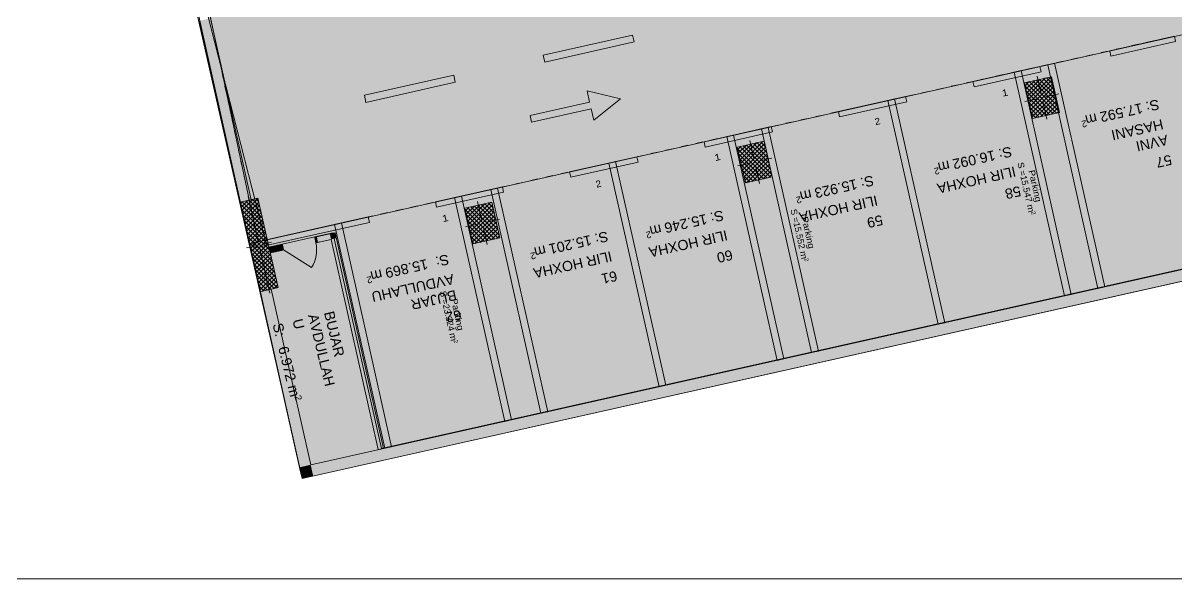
# Model space of a CAD drawing. Header units: centimetres. Extents: x -6805 to 4309, y -7338 to 617.
# Drawn here: x -2378 to 135, y -7296 to -6083 of the extents above; entities that cross this region are included whole.
import ezdxf

# ---------------------------------------------------------------- set-up
doc = ezdxf.new("R2010")
doc.units = ezdxf.units.CM
for name, color, linetype, true_color in [('PDF_ - MESI I RRUGES', 7, 'Continuous', 0x7f7f7f), ('PDF_ - rruga_ndarjet anesore', 7, 'Continuous', 0x7f7f7f), ('PDF_ - SHENJAT_RRUGA', 7, 'Continuous', 0x7f7f7f), ('PDF_065 Möbel Einrichtung', 7, 'Continuous', 0x7f7f7f), ('PDF_A - Akset', 7, 'Continuous', 0xfd4435), ('PDF_A - Pllaka Themel', 7, 'Continuous', 0x7f7f7f), ('PDF_A1 - Bodrumi -1', 7, 'Continuous', 0x7f7f7f)]:
    doc.layers.add(name, color=color, linetype=linetype, true_color=true_color)
for name, color, linetype in [('PDF_ - Muret e reja', 7, 'Continuous'), ('PDF_- DEPO', 7, 'Continuous'), ('PDF_- GARAZHE', 7, 'Continuous'), ('PDF_A - Fill Zone', 7, 'Continuous'), ('PDF_A - Muret', 7, 'Continuous'), ('PDF_A - Shtyllat', 7, 'Continuous'), ('PDF_Geometry', 7, 'Continuous')]:
    doc.layers.add(name, color=color, linetype=linetype)
doc.styles.add('PDF Arial', font='')
doc.styles.get('PDF Arial').set_extended_font_data('Arial')

msp = doc.modelspace()

# ---------------------------------------------------------------- hatches: boundary and pattern name
at = {"layer": 'PDF_ - SHENJAT_RRUGA', "true_color": 0xffffff, "transparency": 33554559}
msp.add_hatch(color=7, dxfattribs=at).paths.add_polyline_path([(-1134.2, -6294.4), (-1139.7, -6270), (-1269.6, -6299.1), (-1272.9, -6284.5), (-1143, -6255.3), (-1148.5, -6230.9), (-1075.9, -6248)])
at = {"layer": 'PDF_- DEPO', "true_color": 0xccccff, "transparency": 33554559}
msp.add_hatch(color=254, dxfattribs=at).paths.add_polyline_path([(-1751.2, -7046.7), (-1837.2, -6663.4), (-1822.3, -6660.1), (-1838.7, -6584.2), (-1706.8, -6554.7), (-1603.8, -7013.6)])
at = {"layer": 'PDF_A - Pllaka Themel', "true_color": 0xd5d5d5, "transparency": 33554559}
h = msp.add_hatch(color=254, dxfattribs=at)
h.paths.add_polyline_path([(-5581.9, -878.8), (-5581.9, -838.7), (-5657, -838.7), (-5657, -378.3), (-5642, -378.3), (-5642, 287.3), (-2884.7, 287.3), (-432.6, 287.3), (-419.8, 287.3), (978.3, 287.3), (978.3, -308.2), (1644.1, -308.2), (1644.1, -1142.4), (931, -1302.4), (1552.2, -1164.4), (1863.2, -2555.1), (1863.3, -2555.1), (2158.7, -3867.3), (2155.2, -3868), (2646.9, -6059.2), (2017.8, -6200.4), (2017.7, -6199.9), (-1597, -7011), (-1702.7, -6540.3), (-1846.3, -6572.5), (-1977, -6060.1), (-1982.5, -5964.4), (-1839, -5932.3), (-2055.7, -4966.3), (-2419.3, -4966.3), (-2929.7, -4966.3), (-2929.7, -2144.8), (-2909.7, -2144.8), (-2904.7, -1595.7), (-4731.2, -1619.4), (-4671.2, -1619.4), (-4671.2, -2159.8), (-5099, -2159.8), (-5102.5, -2159.8), (-5106, -2159.6), (-5109.5, -2159.4), (-5113, -2159), (-5116.5, -2158.6), (-5120, -2158), (-5123.4, -2157.4), (-5126.9, -2156.7), (-5130.3, -2155.8), (-5133.7, -2154.9), (-5137, -2153.9), (-5140.4, -2152.8), (-5143.6, -2151.6), (-5146.9, -2150.3), (-5150.1, -2148.9), (-5153.3, -2147.4), (-5156.4, -2145.9), (-5159.5, -2144.2), (-5162.6, -2142.5), (-5165.6, -2140.6), (-5168.5, -2138.7), (-5171.4, -2136.7), (-5174.3, -2134.7), (-5177, -2132.5), (-5179.7, -2130.3), (-5182.4, -2128), (-5185, -2125.6), (-5187.5, -2123.2), (-5189.9, -2120.6), (-5192.3, -2118.1), (-5194.6, -2115.4), (-5196.8, -2112.7), (-5199, -2109.9), (-5201.1, -2107.1), (-5203, -2104.2), (-5205, -2101.3), (-5206.8, -2098.3), (-5208.5, -2095.2), (-5210.2, -2092.1), (-5211.7, -2089), (-5213.2, -2085.8), (-5214.6, -2082.6), (-5215.9, -2079.3), (-5217.1, -2076), (-5218.2, -2072.7), (-5219.2, -2069.3), (-5220.2, -2065.9), (-5221, -2062.5), (-5221.7, -2059.1), (-5222.4, -2055.7), (-5222.9, -2052.2), (-5223.3, -2048.7), (-5223.7, -2045.2), (-5223.9, -2041.7), (-5224.1, -2038.2), (-5224.1, -2034.7), (-5224.1, -1589.4), (-5276.7, -1564.4), (-5842.1, -1564.4), (-5842.1, -878.8)])
h.paths.add_polyline_path([(-1884.8, -2746.4), (-1725.8, -2754.1), (-263.3, -2617.9), (-272, -2578.8), (-296.8, -2580.2), (-343.5, -2075.8), (-1348.1, -2129.8), (-1534.8, -2147.2), (-1533.4, -2162), (-1836.8, -2167.5), (-1836.8, -2147.5), (-1876.8, -2147.5), (-1876.8, -2187.5), (-1531.1, -2187), (-1493.3, -2681.2), (-1884.8, -2706.4)])
h.paths.add_polyline_path([(-452.6, -1589.4), (-91.9, -1583.4), (-92.3, -1174), (283, -1174), (283, -828.7), (-419.8, -828.7), (-427.6, -828.7), (-452.6, -828.7)])
h.paths.add_polyline_path([(413.2, -3713.8), (401.1, -3715.6), (389, -3717.6), (376.9, -3719.5), (364.9, -3721.6), (352.8, -3723.8), (340.8, -3726), (328.8, -3728.3), (316.8, -3730.7), (304.8, -3733.2)])
at = {"layer": 'PDF_A - Pllaka Themel', "true_color": 0xbfbfbf, "transparency": 33554559}
h = msp.add_hatch(color=9, dxfattribs=at)
h.paths.add_polyline_path([(-5637, -378.3), (-5637, -315.2), (-447.7, -308.2), (-447.7, -308.2), (963.5, -308.2), (963.5, -763.7), (936, -763.7), (936, -863.8), (963.5, -863.8), (964.8, -1337.1), (925.7, -1345.9), (892.3, -1353.4), (988.5, -1782.6), (1104.4, -2300.9), (1195, -2706.1), (1170.6, -2711.6), (1193.4, -2813), (1455.7, -3983.1), (1827.5, -5638), (1828.4, -5640.7), (1829.1, -5643.5), (1829.9, -5646.3), (1830.5, -5649.1), (1831, -5651.9), (1831.4, -5654.7), (1831.7, -5657.6), (1831.9, -5660.4), (1832, -5663.3), (1832, -5666.1), (1831.9, -5669), (1831.7, -5671.9), (1831.4, -5674.7), (1831, -5677.5), (1830.5, -5680.4), (1829.9, -5683.2), (1829.2, -5685.9), (1828.5, -5688.7), (1827.6, -5691.4), (1826.6, -5694.1), (1825.5, -5696.8), (1824.4, -5699.4), (1823.1, -5701.9), (1821.8, -5704.5), (1820.4, -5707), (1818.8, -5709.4), (1817.3, -5711.8), (1815.6, -5714.1), (1813.8, -5716.3), (1812, -5718.5), (1810.1, -5720.7), (1808.1, -5722.7), (1806, -5724.7), (1803.9, -5726.6), (1801.7, -5728.5), (1799.5, -5730.2), (1797.2, -5731.9), (1794.8, -5733.5), (1792.4, -5735.1), (1789.9, -5736.5), (1787.4, -5737.8), (1784.8, -5739.1), (1782.2, -5740.3), (1779.5, -5741.3), (1776.8, -5742.3), (-1865.8, -6559.8), (-1972, -6060.1), (1187.4, -5351.2), (1189.5, -5350.7), (1191.6, -5350.1), (1193.7, -5349.4), (1195.7, -5348.6), (1197.7, -5347.8), (1199.7, -5346.8), (1201.6, -5345.8), (1203.5, -5344.6), (1205.3, -5343.4), (1207.1, -5342.2), (1208.8, -5340.8), (1210.4, -5339.3), (1212, -5337.8), (1213.5, -5336.3), (1214.9, -5334.6), (1216.3, -5332.9), (1217.6, -5331.2), (1218.8, -5329.3), (1219.9, -5327.5), (1221, -5325.5), (1221.9, -5323.6), (1222.8, -5321.6), (1223.5, -5319.5), (1224.2, -5317.5), (1224.8, -5315.4), (1225.3, -5313.2), (1225.7, -5311.1), (1226, -5308.9), (1226.2, -5306.8), (1226.3, -5304.6), (1226.4, -5302.4), (1226.3, -5300.2), (1226.1, -5298), (1225.8, -5295.9), (1225.5, -5293.7), (1225, -5291.6), (967.7, -4148), (967.2, -4145.8), (966.5, -4143.7), (965.8, -4141.6), (964.9, -4139.5), (964, -4137.5), (963, -4135.5), (961.9, -4133.5), (960.7, -4131.7), (959.4, -4129.8), (958, -4128), (956.6, -4126.3), (955.1, -4124.7), (953.5, -4123.1), (951.9, -4121.6), (950.1, -4120.2), (948.4, -4118.8), (946.5, -4117.6), (944.6, -4116.4), (942.7, -4115.3), (940.7, -4114.2), (938.7, -4113.3), (936.6, -4112.5), (934.5, -4111.7), (932.3, -4111.1), (930.2, -4110.5), (928, -4110.1), (925.8, -4109.7), (923.6, -4109.5), (921.3, -4109.3), (919.1, -4109.3), (916.9, -4109.3), (914.6, -4109.5), (912.4, -4109.7), (910.2, -4110.1), (908, -4110.5), (526.4, -4196.1), (467.8, -4209.3), (455.6, -4213.1), (443.4, -4217), (431.2, -4221), (419.1, -4225.1), (406.9, -4229.3), (394.9, -4233.6), (382.8, -4238), (370.8, -4242.5), (358.8, -4247.1), (346.9, -4251.7), (335, -4256.5), (323.1, -4261.4), (311.3, -4266.3), (299.5, -4271.3), (287.8, -4276.4), (276.1, -4281.7), (264.4, -4287), (252.8, -4292.3), (241.2, -4297.8), (229.6, -4303.4), (218.1, -4309.1), (206.7, -4314.8), (195.3, -4320.7), (183.9, -4326.6), (172.6, -4332.6), (161.3, -4338.7), (150.1, -4344.9), (138.9, -4351.2), (127.8, -4357.5), (116.7, -4364), (105.7, -4370.5), (94.7, -4377.1), (83.8, -4383.8), (72.9, -4390.6), (62.1, -4397.5), (51.3, -4404.4), (40.6, -4411.4), (29.9, -4418.6), (19.3, -4425.8), (8.8, -4433), (-1.7, -4440.4), (-13.4, -4447.8), (-25.2, -4455.1), (-37, -4462.3), (-48.8, -4469.4), (-60.7, -4476.4), (-72.7, -4483.4), (-84.7, -4490.2), (-96.7, -4497), (-108.8, -4503.7), (-121, -4510.3), (-133.1, -4516.8), (-145.4, -4523.3), (-157.7, -4529.6), (-170, -4535.9), (-182.3, -4542.1), (-194.8, -4548.2), (-207.2, -4554.2), (-219.7, -4560.1), (-232.3, -4565.9), (-244.8, -4571.6), (-257.5, -4577.3), (-270.1, -4582.8), (-282.8, -4588.3), (-295.6, -4593.6), (-308.3, -4598.9), (-321.1, -4604.1), (-334, -4609.2), (-346.9, -4614.2), (-359.8, -4619.1), (-372.8, -4623.9), (-385.7, -4628.7), (-398.8, -4633.3), (-411.8, -4637.9), (-424.9, -4642.3), (-438, -4646.7), (-451.2, -4650.9), (-464.4, -4655.1), (-477.6, -4659.2), (-490.8, -4663.2), (-2040.8, -5011), (-2050.8, -4966.3), (-2414.3, -4966.3), (-2414.3, -4749.4), (-2414.6, -2387.8), (-2414.6, -2276.5), (-2415.1, -2272.8), (-2415.6, -2269.1), (-2416.3, -2265.4), (-2417.1, -2261.8), (-2417.9, -2258.1), (-2418.9, -2254.5), (-2419.9, -2251), (-2421.1, -2247.4), (-2422.3, -2243.9), (-2423.6, -2240.4), (-2425.1, -2236.9), (-2426.6, -2233.5), (-2428.2, -2230.2), (-2429.8, -2226.8), (-2431.6, -2223.5), (-2433.4, -2220.3), (-2435.4, -2217.1), (-2437.4, -2214), (-2439.5, -2210.9), (-2441.7, -2207.8), (-2443.9, -2204.9), (-2446.3, -2202), (-2448.7, -2199.1), (-2451.1, -2196.3), (-2453.7, -2193.6), (-2456.3, -2190.9), (-2459, -2188.3), (-2461.7, -2185.8), (-2464.6, -2183.4), (-2467.4, -2181), (-2470.4, -2178.7), (-2473.4, -2176.5), (-2476.4, -2174.4), (-2479.6, -2172.3), (-2482.7, -2170.3), (-2485.9, -2168.4), (-2489.2, -2166.6), (-2492.5, -2164.9), (-2495.8, -2163.2), (-2499.2, -2161.7), (-2502.7, -2160.2), (-2506.1, -2158.9), (-2509.6, -2157.6), (-2513.2, -2156.4), (-2904.7, -2164.8), (-2899.7, -1589.4), (-2414.3, -1589.4), (-2414.3, -828.7), (-4726.3, -828.7), (-4726.3, -1619.4), (-5219.2, -1619.3), (-5219.2, -2036.1), (-5219.2, -2034.7), (-5219.2, -1589.4), (-5271.7, -1564.4), (-5253.4, -1564.4), (-5253.4, -878.8), (-5577, -878.8), (-5577, -838.7), (-5652, -838.7), (-5652, -378.3)])
h.paths.add_polyline_path([(-1883.9, -1589.4), (-1863.8, -1589.4), (-1863.8, -1634.4), (-1863.9, -1634.4), (-1863.9, -2147.2), (-1836.5, -2147.5), (-1871.9, -2147.5), (-1871.9, -2187.5), (-1831.8, -2187.4), (-1831.8, -2147.5), (-1529.5, -2150.6), (-1526.5, -2182.5), (-1488.4, -2681.2), (-1718.5, -2706.4), (-1879.8, -2706.4), (-1879.8, -2746.4), (-1720.8, -2754.1), (-221.3, -2598.2), (-135.8, -2979.1), (-1425.4, -3268.5), (-1880.4, -3268.5), (-1873.5, -4356.8), (-1873.8, -4358.9), (-1873.9, -4361.1), (-1873.9, -4363.2), (-1873.9, -4365.3), (-1873.7, -4367.5), (-1873.5, -4369.6), (-1873.1, -4371.7), (-1872.7, -4373.8), (-1872.1, -4375.8), (-1871.5, -4377.9), (-1870.8, -4379.9), (-1869.9, -4381.8), (-1869, -4383.8), (-1868.1, -4385.7), (-1867, -4387.5), (-1865.8, -4389.3), (-1864.6, -4391), (-1863.3, -4392.7), (-1861.9, -4394.3), (-1860.4, -4395.9), (-1858.9, -4397.4), (-1857.3, -4398.8), (-1855.6, -4400.1), (-1853.9, -4401.4), (-1852.1, -4402.5), (-1850.3, -4403.6), (-1848.4, -4404.6), (-1846.5, -4405.6), (-1844.5, -4406.4), (-1842.5, -4407.1), (-1840.5, -4407.8), (-1838.4, -4408.4), (-1836.3, -4408.8), (-1834.2, -4409.2), (-1832.1, -4409.5), (-1830, -4409.6), (-1827.9, -4409.7), (-1825.7, -4409.7), (-1823.6, -4409.6), (-1821.5, -4409.4), (-1819.4, -4409.1), (-657.9, -4148.4), (-657.8, -4149), (-640.9, -4142.1), (-624, -4135.1), (-607.1, -4128.1), (-590.3, -4120.9), (-573.5, -4113.7), (-556.8, -4106.4), (-540.1, -4099), (-523.4, -4091.5), (-506.8, -4083.9), (-490.2, -4076.2), (-473.7, -4068.5), (-457.2, -4060.6), (-440.7, -4052.7), (-424.3, -4044.6), (-407.9, -4036.5), (-391.6, -4028.3), (-375.3, -4020), (-359.1, -4011.7), (-342.9, -4003.2), (-326.7, -3994.7), (-310.6, -3986), (-294.5, -3977.3), (-278.5, -3968.5), (-262.6, -3959.6), (-246.7, -3950.7), (-230.8, -3941.6), (-215, -3932.5), (-199.2, -3923.3), (-183.5, -3913.9), (-171.8, -3907.7), (-160, -3901.5), (-148.2, -3895.4), (-136.4, -3889.4), (-124.5, -3883.4), (-112.6, -3877.6), (-100.6, -3871.8), (-88.6, -3866.2), (-76.6, -3860.6), (-64.5, -3855.1), (-52.3, -3849.7), (-40.2, -3844.4), (-28, -3839.2), (-15.7, -3834), (-3.5, -3829), (8.9, -3824), (21.2, -3819.1), (33.6, -3814.4), (46, -3809.7), (58.5, -3805.1), (71, -3800.6), (83.5, -3796.1), (96, -3791.8), (108.6, -3787.6), (121.2, -3783.4), (133.9, -3779.4), (146.5, -3775.4), (159.2, -3771.5), (172, -3767.8), (184.7, -3764.1), (197.5, -3760.5), (210.3, -3757), (223.1, -3753.6), (236, -3750.3), (248.9, -3747.1), (261.8, -3743.9), (274.7, -3740.9), (287.6, -3738), (300.6, -3735.1), (313.6, -3732.4), (326.6, -3729.7), (339.6, -3727.2), (352.7, -3724.7), (365.8, -3722.3), (378.8, -3720.1), (391.9, -3717.9), (405, -3715.8), (418.2, -3713.8), (787.3, -3631), (789.4, -3630.5), (791.5, -3629.8), (793.5, -3629.1), (795.6, -3628.3), (797.6, -3627.5), (799.5, -3626.5), (801.4, -3625.4), (803.3, -3624.3), (805.1, -3623.1), (806.9, -3621.8), (808.6, -3620.4), (810.2, -3619), (811.8, -3617.5), (813.3, -3615.9), (814.7, -3614.2), (816.1, -3612.5), (817.4, -3610.8), (818.6, -3609), (819.7, -3607.1), (820.7, -3605.2), (821.7, -3603.2), (822.6, -3601.2), (823.4, -3599.2), (824.1, -3597.1), (824.7, -3595), (825.2, -3592.9), (825.6, -3590.8), (825.9, -3588.6), (826.2, -3586.4), (826.3, -3584.3), (826.3, -3582.1), (826.3, -3579.9), (826.1, -3577.7), (825.9, -3575.5), (825.6, -3573.4), (825.1, -3571.2), (681.4, -2927.9), (734.4, -2916), (711.6, -2814.6), (658.7, -2826.4), (288, -1174), (288, -828.7), (-447.7, -828.7), (-1883.9, -828.7)])

# ---------------------------------------------------------------- linework, layer by layer
at = {"layer": 'PDF_ - MESI I RRUGES', "lineweight": 0}
for points in [[(-1244.1, -6152.6), (-1049.4, -6108.9)], [(-1046.1, -6123.9), (-1240.7, -6167.8)], [(-1049.4, -6108.9), (-1046.1, -6123.9)], [(-1240.7, -6167.8), (-1244.1, -6152.6)], [(-1634.1, -6240.1), (-1439.4, -6196.4)], [(-1439.4, -6196.4), (-1435.9, -6211.8)], [(-1435.9, -6211.8), (-1630.6, -6255.7)], [(-1630.6, -6255.7), (-1634.1, -6240.1)]]:
    msp.add_lwpolyline(points, dxfattribs=at)
at = {"layer": 'PDF_ - MESI I RRUGES', "color": 7, "true_color": 0xffffff, "transparency": 33554559}
for points in [[(-1049.4, -6108.9), (-1046.1, -6123.9), (-1244.1, -6152.6), (-1240.7, -6167.8)], [(-1439.4, -6196.4), (-1435.9, -6211.8), (-1634.1, -6240.1), (-1630.6, -6255.7)]]:
    msp.add_solid(points, dxfattribs=at)
at = {"layer": 'PDF_ - Muret e reja', "lineweight": 0}
for points in [[(-1738.5, -6550), (-1742.4, -6550.9)], [(-1742.4, -6550.9), (-1739.9, -6562.1)], [(-1709.4, -6542.9), (-1738.7, -6549.5)], [(-1738.7, -6549.5), (-1735, -6548.7)], [(-1738.7, -6549.5), (-1735, -6548.7)], [(-1738.7, -6549.5), (-1735, -6548.7)], [(-1738.5, -6550), (-1738.7, -6549.5)], [(-1738.5, -6550), (-1738.7, -6549.5)], [(-1738.5, -6550), (-1738.7, -6549.5)], [(-1736, -6561.2), (-1738.5, -6550)], [(-1736, -6561.2), (-1738.5, -6550)], [(-1736, -6561.2), (-1738.5, -6550)], [(-1736, -6561.2), (-1738.5, -6550)], [(-1736, -6561.2), (-1706.8, -6554.7)], [(-1697.7, -6540.3), (-1709.4, -6542.9)], [(-1706.8, -6554.7), (-1603.8, -7013.6)], [(-1592.1, -7011), (-1697.7, -6540.3)], [(-1816.8, -6567), (-1841.3, -6572.5)], [(-1838.7, -6584.2), (-1841.3, -6572.5)], [(-1838.7, -6584.2), (-1814.1, -6578.7)], [(-1816.8, -6567), (-1820.4, -6567.8)], [(-1816.8, -6567), (-1820.4, -6567.8)], [(-1816.8, -6567), (-1820.4, -6567.8)], [(-1814.1, -6578.7), (-1817.8, -6579.5)], [(-1814.1, -6578.7), (-1817.8, -6579.5)], [(-1814.1, -6578.7), (-1817.8, -6579.5)], [(-1816.7, -6567.5), (-1816.8, -6567)], [(-1816.7, -6567.5), (-1816.8, -6567)], [(-1816.7, -6567.5), (-1816.8, -6567)], [(-1812.8, -6566.6), (-1816.7, -6567.5)], [(-1814.1, -6578.7), (-1816.7, -6567.5)], [(-1816.7, -6567.5), (-1814.1, -6578.7)], [(-1814.1, -6578.7), (-1816.7, -6567.5)], [(-1814.1, -6578.7), (-1816.7, -6567.5)], [(-1814.1, -6578.7), (-1810.2, -6577.9)], [(-1810.2, -6577.9), (-1812.8, -6566.6)], [(-1810.2, -6577.9), (-1749.4, -6616.4)], [(-1739.9, -6562.1), (-1736, -6561.2)], [(-1736, -6561.2), (-1732.4, -6560.4)], [(-1736, -6561.2), (-1732.4, -6560.4)], [(-1736, -6561.2), (-1732.4, -6560.4)], [(-1592.1, -7011), (-1603.8, -7013.6)]]:
    msp.add_lwpolyline(points, dxfattribs=at)
msp.add_arc((-1810.4, -6577.8), 72.2, 327.6807, 12.6043, dxfattribs=at)
at = {"layer": 'PDF_ - Muret e reja', "color": 7, "true_color": 0xffffff, "transparency": 33554559}
for points in [[(-1814.1, -6578.7), (-1816.8, -6567), (-1736, -6561.2), (-1738.7, -6549.5)], [(-1738.5, -6550), (-1736, -6561.2), (-1742.4, -6550.9), (-1739.9, -6562.1)], [(-1814.1, -6578.7), (-1816.7, -6567.5), (-1810.2, -6577.9), (-1812.8, -6566.6)]]:
    msp.add_solid(points, dxfattribs=at)
at = {"layer": 'PDF_ - Muret e reja', "transparency": 33554559}
for points in [[(-1738.7, -6549.5), (-1709.4, -6542.9), (-1736, -6561.2), (-1706.8, -6554.7)], [(-1709.4, -6542.9), (-1697.7, -6540.3), (-1706.8, -6554.7)], [(-1706.8, -6554.7), (-1697.7, -6540.3), (-1695.1, -6552)], [(-1706.8, -6554.7), (-1695.1, -6552), (-1603.8, -7013.6), (-1592.1, -7011)], [(-1841.3, -6572.5), (-1816.8, -6567), (-1838.7, -6584.2), (-1814.1, -6578.7)]]:
    msp.add_solid(points, dxfattribs=at)
at = {"layer": 'PDF_ - rruga_ndarjet anesore', "lineweight": 0}
for points in [[(-9.3, -6143.1), (131.7, -6111.5)], [(134.3, -6123.2), (-6.6, -6154.9)], [(131.7, -6111.5), (134.3, -6123.2)], [(-6.6, -6154.9), (-9.3, -6143.1)], [(-307.8, -6210.1), (-161.3, -6177.2)], [(-161.3, -6177.2), (-158.6, -6189)], [(-158.6, -6189), (-305.1, -6221.8)], [(-305.1, -6221.8), (-307.8, -6210.1)], [(-600.7, -6275.9), (-454.2, -6243)], [(-451.6, -6254.7), (-598.1, -6287.6)], [(-454.2, -6243), (-451.6, -6254.7)], [(-598.1, -6287.6), (-600.7, -6275.9)], [(-893.7, -6341.6), (-747.2, -6308.7)], [(-744.6, -6320.4), (-891.1, -6353.3)], [(-747.2, -6308.7), (-744.6, -6320.4)], [(-891.1, -6353.3), (-893.7, -6341.6)], [(-1186.7, -6407.4), (-1040.2, -6374.5)], [(-1040.2, -6374.5), (-1037.5, -6386.2)], [(-1184, -6419.1), (-1186.7, -6407.4)], [(-1037.5, -6386.2), (-1184, -6419.1)], [(-1479, -6473), (-1333.1, -6440.2)], [(-1330.5, -6451.9), (-1476.6, -6484.7)], [(-1333.1, -6440.2), (-1330.5, -6451.9)], [(-1476.6, -6484.7), (-1479, -6473)], [(-1877.6, -6562.4), (-1625.6, -6505.8)], [(-1625.6, -6505.8), (-1623.1, -6517.6)], [(-1623.1, -6517.6), (-1875.1, -6574.1)], [(-1875.1, -6574.1), (-1877.6, -6562.4)]]:
    msp.add_lwpolyline(points, dxfattribs=at)
at = {"layer": 'PDF_ - rruga_ndarjet anesore', "color": 7, "true_color": 0xffffff, "transparency": 33554559}
for points in [[(-9.3, -6143.1), (131.7, -6111.5), (-6.6, -6154.9), (134.3, -6123.2)], [(-161.3, -6177.2), (-158.6, -6189), (-307.8, -6210.1), (-305.1, -6221.8)], [(-600.7, -6275.9), (-454.2, -6243), (-598.1, -6287.6), (-451.6, -6254.7)], [(-747.2, -6308.7), (-744.6, -6320.4), (-893.7, -6341.6), (-891.1, -6353.3)], [(-1186.7, -6407.4), (-1040.2, -6374.5), (-1184, -6419.1), (-1037.5, -6386.2)], [(-1333.1, -6440.2), (-1330.5, -6451.9), (-1479, -6473), (-1476.6, -6484.7)], [(-1877.6, -6562.4), (-1625.6, -6505.8), (-1875.1, -6574.1), (-1623.1, -6517.6)]]:
    msp.add_solid(points, dxfattribs=at)
at = {"layer": 'PDF_ - SHENJAT_RRUGA', "lineweight": 0}
for points in [[(-1075.9, -6248), (-1148.5, -6230.9)], [(-1148.5, -6230.9), (-1143, -6255.3)], [(-1143, -6255.3), (-1272.9, -6284.5)], [(-1134.2, -6294.4), (-1075.9, -6248)], [(-1269.6, -6299.1), (-1139.7, -6270)], [(-1139.7, -6270), (-1134.2, -6294.4)], [(-1272.9, -6284.5), (-1269.6, -6299.1)]]:
    msp.add_lwpolyline(points, dxfattribs=at)
at = {"layer": 'PDF_- GARAZHE', "color": 254, "true_color": 0xccccff, "transparency": 33554559}
for points in [[(172.1, -6102.8), (281.6, -6590.7), (-171.7, -6179.9), (-62.2, -6667.9)], [(-171.7, -6179.6), (-62.2, -6667.9), (-486, -6250.1), (-376.5, -6738.4)], [(-486, -6250.1), (-376.5, -6738.4), (-797, -6319.9), (-687.5, -6808.2)], [(-797, -6319.9), (-687.5, -6808.2), (-1094.8, -6386.7), (-985.2, -6875)], [(-1094.8, -6386.7), (-985.2, -6875), (-1391.7, -6453.3), (-1282.1, -6941.6)], [(-1391.7, -6453.3), (-1282.1, -6941.6), (-1701.6, -6522.9), (-1592, -7011.2)]]:
    msp.add_solid(points, dxfattribs=at)
at = {"layer": 'PDF_065 Möbel Einrichtung', "lineweight": 0}
for points in [[(-129.7, -6170.2), (-144.4, -6173.5)], [(-144.4, -6173.5), (-34.8, -6661.7)], [(-20.1, -6658.4), (-129.7, -6170.2)], [(-202.6, -6186.5), (-217.3, -6189.8)], [(-217.3, -6189.8), (-107.7, -6678.1)], [(-93.1, -6674.8), (-202.6, -6186.5)], [(-478.3, -6248.4), (-493, -6251.7)], [(-493, -6251.7), (-383.4, -6740)], [(-368.8, -6736.7), (-478.3, -6248.4)], [(-829.3, -6327.1), (-843.9, -6330.4)], [(-843.9, -6330.4), (-734.3, -6818.7)], [(-719.7, -6815.4), (-829.3, -6327.1)], [(-754, -6310.3), (-768.6, -6313.5)], [(-768.6, -6313.5), (-659.1, -6801.8)], [(-644.4, -6798.5), (-754, -6310.3)], [(-1086.7, -6384.9), (-1101.3, -6388.2)], [(-1101.3, -6388.2), (-991.7, -6876.5)], [(-977.1, -6873.2), (-1086.7, -6384.9)], [(-1344.1, -6442.7), (-1358.7, -6446)], [(-1358.7, -6446), (-1249.2, -6934.2)], [(-1234.5, -6931), (-1344.1, -6442.7)], [(-1422.7, -6460.3), (-1437.4, -6463.6)], [(-1437.4, -6463.6), (-1327.8, -6951.9)], [(-1313.1, -6948.6), (-1422.7, -6460.3)], [(-1684.2, -6519), (-1698.9, -6522.3)], [(-1698.9, -6522.3), (-1589.3, -7010.6)], [(-1574.7, -7007.3), (-1684.2, -6519)], [(-34.8, -6661.7), (-20.1, -6658.4)], [(-107.7, -6678.1), (-93.1, -6674.8)], [(-383.4, -6740), (-368.8, -6736.7)], [(-659.1, -6801.8), (-644.4, -6798.5)], [(-734.3, -6818.7), (-719.7, -6815.4)], [(-991.7, -6876.5), (-977.1, -6873.2)], [(-1249.2, -6934.2), (-1234.5, -6931)], [(-1327.8, -6951.9), (-1313.1, -6948.6)], [(-1589.3, -7010.6), (-1574.7, -7007.3)]]:
    msp.add_lwpolyline(points, dxfattribs=at)
at = {"layer": 'PDF_065 Möbel Einrichtung', "color": 7, "true_color": 0xffffff, "transparency": 33554559}
for points in [[(-129.7, -6170.2), (-20.1, -6658.4), (-144.4, -6173.5), (-34.8, -6661.7)], [(-202.6, -6186.5), (-93.1, -6674.8), (-217.3, -6189.8), (-107.7, -6678.1)], [(-478.3, -6248.4), (-368.8, -6736.7), (-493, -6251.7), (-383.4, -6740)], [(-829.3, -6327.1), (-719.7, -6815.4), (-843.9, -6330.4), (-734.3, -6818.7)], [(-754, -6310.3), (-644.4, -6798.5), (-768.6, -6313.5), (-659.1, -6801.8)], [(-1086.7, -6384.9), (-977.1, -6873.2), (-1101.3, -6388.2), (-991.7, -6876.5)], [(-1344.1, -6442.7), (-1234.5, -6931), (-1358.7, -6446), (-1249.2, -6934.2)], [(-1422.7, -6460.3), (-1313.1, -6948.6), (-1437.4, -6463.6), (-1327.8, -6951.9)], [(-1684.2, -6519), (-1574.7, -7007.3), (-1698.9, -6522.3), (-1589.3, -7010.6)]]:
    msp.add_solid(points, dxfattribs=at)
at = {"layer": 'PDF_A - Akset', "color": 21, "lineweight": 0, "true_color": 0xff9955}
for points in [[(-1965.9, -6088.9), (-1962.6, -6104.5)], [(-1960.8, -6113.1), (-1960.8, -6113.1)], [(-1958.9, -6121.7), (-1955.6, -6137.3)], [(37.6, -6132.6), (53.1, -6129.1)], [(61.7, -6127.2), (61.7, -6127.2)], [(70.4, -6125.3), (85.9, -6121.8)], [(94.5, -6119.9), (94.5, -6119.9)], [(103.1, -6117.9), (118.6, -6114.4)], [(127.2, -6112.5), (127.2, -6112.5)], [(-1953.8, -6145.9), (-1953.8, -6145.9)], [(-1952, -6154.5), (-1948.7, -6170.1)], [(-69.2, -6156.6), (-69.2, -6156.6)], [(-60.6, -6154.6), (-45.1, -6151.2)], [(-36.4, -6149.2), (-36.4, -6149.2)], [(-27.8, -6147.3), (-12.3, -6143.8)], [(-3.7, -6141.9), (-3.7, -6141.9)], [(4.9, -6140), (20.4, -6136.5)], [(29, -6134.5), (29, -6134.5)], [(-1946.8, -6178.7), (-1946.8, -6178.7)], [(-191.5, -6184), (-176, -6180.5)], [(-167.4, -6178.6), (-167.4, -6178.6)], [(-158.7, -6176.7), (-143.2, -6173.2)], [(-134.6, -6171.3), (-134.6, -6171.3)], [(-126, -6169.3), (-110.5, -6165.9)], [(-101.9, -6163.9), (-101.9, -6163.9)], [(-93.3, -6162), (-77.8, -6158.5)], [(-1945, -6187.3), (-1941.7, -6202.9)], [(-289.7, -6206.1), (-274.2, -6202.6)], [(-265.5, -6200.6), (-265.5, -6200.6)], [(-256.9, -6198.7), (-241.4, -6195.2)], [(-232.8, -6193.3), (-232.8, -6193.3)], [(-224.2, -6191.4), (-208.7, -6187.9)], [(-200.1, -6186), (-200.1, -6186)], [(-1939.9, -6211.5), (-1939.9, -6211.5)], [(-1938, -6220.1), (-1934.7, -6235.7)], [(-420.6, -6235.4), (-405.1, -6232)], [(-396.5, -6230), (-396.5, -6230)], [(-387.8, -6228.1), (-372.3, -6224.6)], [(-363.7, -6222.7), (-363.7, -6222.7)], [(-355.1, -6220.7), (-339.6, -6217.3)], [(-331, -6215.3), (-331, -6215.3)], [(-322.4, -6213.4), (-306.9, -6209.9)], [(-298.3, -6208), (-298.3, -6208)], [(-1932.9, -6244.3), (-1932.9, -6244.3)], [(-1931, -6253), (-1927.7, -6268.5)], [(-518.8, -6257.5), (-503.3, -6254)], [(-494.6, -6252.1), (-494.6, -6252.1)], [(-486, -6250.1), (-470.5, -6246.6)], [(-461.9, -6244.7), (-461.9, -6244.7)], [(-453.3, -6242.8), (-437.8, -6239.3)], [(-429.2, -6237.4), (-429.2, -6237.4)], [(-1925.9, -6277.1), (-1925.9, -6277.1)], [(-649.7, -6286.8), (-634.2, -6283.4)], [(-625.6, -6281.4), (-625.6, -6281.4)], [(-616.9, -6279.5), (-601.4, -6276)], [(-592.8, -6274.1), (-592.8, -6274.1)], [(-584.2, -6272.2), (-568.7, -6268.7)], [(-560.1, -6266.7), (-560.1, -6266.7)], [(-551.5, -6264.8), (-536, -6261.3)], [(-527.4, -6259.4), (-527.4, -6259.4)], [(-1924.1, -6285.8), (-1920.8, -6301.3)], [(-747.9, -6308.9), (-732.3, -6305.4)], [(-723.7, -6303.5), (-723.7, -6303.5)], [(-715.1, -6301.5), (-699.6, -6298.1)], [(-691, -6296.1), (-691, -6296.1)], [(-682.4, -6294.2), (-666.9, -6290.7)], [(-658.3, -6288.8), (-658.3, -6288.8)], [(-1918.9, -6309.9), (-1918.9, -6309.9)], [(-1917.1, -6318.6), (-1913.8, -6334.1)], [(-854.6, -6332.8), (-854.6, -6332.8)], [(-846, -6330.9), (-830.5, -6327.4)], [(-821.9, -6325.5), (-821.9, -6325.5)], [(-813.3, -6323.6), (-797.8, -6320.1)], [(-789.2, -6318.2), (-789.2, -6318.2)], [(-780.6, -6316.2), (-765.1, -6312.7)], [(-756.5, -6310.8), (-756.5, -6310.8)], [(-1912, -6342.8), (-1912, -6342.8)], [(-1910.1, -6351.4), (-1906.8, -6366.9)], [(-977, -6360.3), (-961.4, -6356.8)], [(-952.8, -6354.9), (-952.8, -6354.9)], [(-944.2, -6352.9), (-928.7, -6349.5)], [(-920.1, -6347.5), (-920.1, -6347.5)], [(-911.5, -6345.6), (-896, -6342.1)], [(-887.4, -6340.2), (-887.4, -6340.2)], [(-878.8, -6338.3), (-863.3, -6334.8)], [(-1905, -6375.6), (-1905, -6375.6)], [(-1075.1, -6382.3), (-1059.6, -6378.8)], [(-1051, -6376.9), (-1051, -6376.9)], [(-1042.4, -6375), (-1026.9, -6371.5)], [(-1018.3, -6369.6), (-1018.3, -6369.6)], [(-1009.7, -6367.6), (-994.2, -6364.2)], [(-985.6, -6362.2), (-985.6, -6362.2)], [(-1903.2, -6384.2), (-1899.9, -6399.7)], [(-1898, -6408.4), (-1898, -6408.4)], [(-1206, -6411.7), (-1190.5, -6408.2)], [(-1181.9, -6406.3), (-1181.9, -6406.3)], [(-1173.3, -6404.4), (-1157.8, -6400.9)], [(-1149.2, -6398.9), (-1149.2, -6398.9)], [(-1140.6, -6397), (-1125.1, -6393.5)], [(-1116.5, -6391.6), (-1116.5, -6391.6)], [(-1107.9, -6389.7), (-1092.4, -6386.2)], [(-1083.7, -6384.3), (-1083.7, -6384.3)], [(-1896.2, -6417), (-1892.9, -6432.5)], [(-1304.2, -6433.7), (-1288.7, -6430.3)], [(-1280.1, -6428.3), (-1280.1, -6428.3)], [(-1271.5, -6426.4), (-1256, -6422.9)], [(-1247.4, -6421), (-1247.4, -6421)], [(-1238.8, -6419), (-1223.3, -6415.6)], [(-1214.7, -6413.6), (-1214.7, -6413.6)], [(-1891, -6441.2), (-1891, -6441.2)], [(-1889.2, -6449.8), (-1885.9, -6465.4)], [(-1411, -6457.7), (-1411, -6457.7)], [(-1402.4, -6455.8), (-1386.9, -6452.3)], [(-1378.3, -6450.4), (-1378.3, -6450.4)], [(-1369.7, -6448.4), (-1354.2, -6444.9)], [(-1345.6, -6443), (-1345.6, -6443)], [(-1337, -6441.1), (-1321.5, -6437.6)], [(-1312.8, -6435.7), (-1312.8, -6435.7)], [(-1884.1, -6474), (-1884.1, -6474)], [(-1882.2, -6482.6), (-1878.9, -6498.2)], [(-1533.3, -6485.1), (-1517.8, -6481.7)], [(-1509.2, -6479.7), (-1509.2, -6479.7)], [(-1500.6, -6477.8), (-1485.1, -6474.3)], [(-1476.5, -6472.4), (-1476.5, -6472.4)], [(-1467.9, -6470.5), (-1452.4, -6467)], [(-1443.8, -6465), (-1443.8, -6465)], [(-1435.1, -6463.1), (-1419.6, -6459.6)], [(-1877.1, -6506.8), (-1877.1, -6506.8)], [(-1640.1, -6509.1), (-1640.1, -6509.1)], [(-1631.5, -6507.2), (-1616, -6503.7)], [(-1607.4, -6501.8), (-1607.4, -6501.8)], [(-1598.8, -6499.8), (-1583.3, -6496.4)], [(-1574.7, -6494.4), (-1574.7, -6494.4)], [(-1566.1, -6492.5), (-1550.6, -6489)], [(-1541.9, -6487.1), (-1541.9, -6487.1)], [(-1875.3, -6515.4), (-1872, -6531)], [(-1762.4, -6536.6), (-1746.9, -6533.1)], [(-1738.3, -6531.1), (-1738.3, -6531.1)], [(-1729.7, -6529.2), (-1714.2, -6525.7)], [(-1705.6, -6523.8), (-1705.6, -6523.8)], [(-1697, -6521.9), (-1681.5, -6518.4)], [(-1672.8, -6516.5), (-1672.8, -6516.5)], [(-1664.2, -6514.5), (-1648.7, -6511)], [(-1870.1, -6539.6), (-1870.1, -6539.6)], [(-1868.3, -6548.2), (-1865.8, -6559.8)], [(-1865.8, -6559.8), (-1845.1, -6555.1)], [(-1836.5, -6553.2), (-1836.5, -6553.2)], [(-1827.9, -6551.2), (-1812.4, -6547.8)], [(-1803.8, -6545.8), (-1803.8, -6545.8)], [(-1795.1, -6543.9), (-1779.7, -6540.4)], [(-1771, -6538.5), (-1771, -6538.5)]]:
    msp.add_lwpolyline(points, dxfattribs=at)
at = {"layer": 'PDF_A - Fill Zone', "color": 7, "true_color": 0xfafafa, "transparency": 33554559}
for points in [[(-480.6, -6264.2), (-167.7, -6194), (-374.4, -6737.9), (-61.4, -6667.7)], [(-793.7, -6334.5), (-480.6, -6264.2), (-687.5, -6808.2), (-374.4, -6737.9)], [(-1387.6, -6467.7), (-1281.4, -6941.3), (-1857.2, -6573.1), (-1751.2, -7046.7)]]:
    msp.add_solid(points, dxfattribs=at)
at = {"layer": 'PDF_A - Muret', "lineweight": 0}
for points in [[(-1993.7, -6077.7), (-1905.1, -6473.5)], [(-1880.7, -6468.1), (-1969.3, -6072.3)], [(-1770.1, -7076.6), (2655.7, -6084)], [(2022.7, -6200.3), (-1751.2, -7046.7)], [(-1861.4, -6668.9), (-1775.6, -7052.2)], [(-1751.2, -7046.7), (-1837, -6663.4)], [(-1770.1, -7076.6), (-1775.6, -7052.2)]]:
    msp.add_lwpolyline(points, dxfattribs=at)
at = {"layer": 'PDF_A - Muret', "transparency": 33554559}
for points in [[(-1969.3, -6072.3), (-1880.7, -6468.1), (-1993.7, -6077.7), (-1905.1, -6473.5)], [(-1745.7, -7071.1), (-1751.2, -7046.7), (2631.2, -6089.5), (2625.8, -6065.1)], [(-1861.4, -6668.9), (-1837, -6663.4), (-1775.6, -7052.2), (-1751.2, -7046.7)], [(-1751.2, -7046.7), (-1770.1, -7076.6), (-1775.6, -7052.2)], [(-1751.2, -7046.7), (-1745.7, -7071.1), (-1770.1, -7076.6)]]:
    msp.add_solid(points, dxfattribs=at)
at = {"layer": 'PDF_A - Pllaka Themel', "lineweight": 0}
for points in [[(-2237.4, -4979.9), (-1770.1, -7076.6)], [(1776.8, -5742.3), (-1865.8, -6559.8)], [(-1846.3, -6572.5), (-1977, -6060.1)], [(-1865.8, -6559.8), (-1972, -6060.1)], [(2017.7, -6199.9), (-1597, -7011)], [(-1770.1, -7076.6), (649.1, -6534)], [(-1702.7, -6540.3), (-1846.3, -6572.5)], [(-1597, -7011), (-1702.7, -6540.3)]]:
    msp.add_lwpolyline(points, dxfattribs=at)
at = {"layer": 'PDF_A - Shtyllat', "lineweight": 0}
for points in [[(-136.5, -6199.7), (-195, -6212.9)], [(-191.9, -6227.1), (-172.7, -6207.9)], [(-190.2, -6234.6), (-160.8, -6205.2)], [(-188.5, -6242.1), (-148.9, -6202.5)], [(-186.8, -6249.6), (-137.1, -6199.9)], [(-185.1, -6257.1), (-134.9, -6206.8)], [(-124.7, -6252), (-169.6, -6207.2)], [(-158.7, -6237.5), (-167.5, -6198.5)], [(-127.4, -6240.2), (-162.1, -6205.5)], [(-130, -6228.3), (-154.6, -6203.8)], [(-132.7, -6216.5), (-147, -6202.1)], [(-135.4, -6204.6), (-139.5, -6200.4)], [(-118.9, -6277.9), (-136.5, -6199.7)], [(-195, -6212.9), (-177.5, -6291)], [(-193.5, -6219.5), (-184.5, -6210.5)], [(-132.6, -6280.9), (-193.4, -6220.1)], [(-125.1, -6279.2), (-192.1, -6212.2)], [(-140.1, -6282.6), (-190.8, -6232)], [(-119.4, -6275.8), (-184.6, -6210.5)], [(-183.4, -6264.6), (-133.2, -6214.4)], [(-181.8, -6272.1), (-131.5, -6221.9)], [(-180.1, -6279.6), (-129.8, -6229.4)], [(-122, -6263.9), (-177.1, -6208.9)], [(-164.8, -6247.1), (-194.1, -6253.7)], [(-147.7, -6284.3), (-188.1, -6243.9)], [(-155.2, -6286), (-185.4, -6255.7)], [(-178.4, -6287.2), (-128.1, -6236.9)], [(-171.7, -6289.7), (-126.4, -6244.4)], [(-159.8, -6287), (-124.7, -6251.9)], [(-157, -6245.4), (-157, -6245.4)], [(-155.2, -6253.2), (-146.5, -6292.2)], [(-149.2, -6243.6), (-119.9, -6237)], [(-162.7, -6287.7), (-182.8, -6267.6)], [(-170.2, -6289.4), (-180.1, -6279.4)], [(-177.5, -6291), (-118.9, -6277.9)], [(-148, -6284.4), (-123, -6259.4)], [(-136.1, -6281.7), (-121.4, -6267)], [(-124.3, -6279), (-119.7, -6274.5)], [(-762.5, -6340.2), (-821.1, -6353.4)], [(-821.1, -6353.4), (-803.6, -6431.5)], [(-756.3, -6420.9), (-820.4, -6356.8)], [(-820, -6358.4), (-813.2, -6351.6)], [(-818.3, -6365.9), (-801.3, -6348.9)], [(-816.6, -6373.4), (-789.5, -6346.3)], [(-748.8, -6419.2), (-815.8, -6352.2)], [(-815, -6380.9), (-777.6, -6343.6)], [(-813.3, -6388.4), (-765.8, -6340.9)], [(-811.6, -6396), (-761.3, -6345.7)], [(-809.9, -6403.5), (-759.6, -6353.2)], [(-746.3, -6412.4), (-808.3, -6350.5)], [(-749, -6400.6), (-800.8, -6348.8)], [(-784.8, -6378), (-793.6, -6339)], [(-751.7, -6388.7), (-793.2, -6347.1)], [(-754.3, -6376.8), (-785.7, -6345.4)], [(-757, -6365), (-778.2, -6343.7)], [(-759.7, -6353.1), (-770.7, -6342.1)], [(-762.3, -6341.3), (-763.2, -6340.4)], [(-745, -6418.4), (-762.5, -6340.2)], [(-763.8, -6422.6), (-817.7, -6368.7)], [(-771.3, -6424.2), (-815, -6380.5)], [(-808.2, -6411), (-757.9, -6360.7)], [(-806.5, -6418.5), (-756.3, -6368.2)], [(-804.8, -6426), (-754.6, -6375.8)], [(-800.4, -6430.8), (-752.9, -6383.3)], [(-775.3, -6384.1), (-746, -6377.5)], [(-790.9, -6387.6), (-820.2, -6394.2)], [(-778.8, -6425.9), (-812.4, -6392.4)], [(-786.3, -6427.6), (-809.7, -6404.2)], [(-788.5, -6428.1), (-751.2, -6390.8)], [(-783.1, -6385.9), (-783.1, -6385.9)], [(-781.3, -6393.7), (-772.6, -6432.7)], [(-776.7, -6425.5), (-749.5, -6398.3)], [(-764.8, -6422.8), (-747.8, -6405.8)], [(-793.9, -6429.3), (-807.1, -6416.1)], [(-801.4, -6431), (-804.4, -6428)], [(-803.6, -6431.5), (-745, -6418.4)], [(-752.9, -6420.1), (-746.1, -6413.3)], [(-1866.2, -6464.8), (-1905.2, -6473.6)], [(-1905.2, -6473.6), (-1861.4, -6668.9)], [(-1904.5, -6476.9), (-1900, -6472.4)], [(-1851.3, -6531.1), (-1904.2, -6478.2)], [(-1902.8, -6484.4), (-1888.2, -6469.7)], [(-1901.1, -6491.9), (-1876.3, -6467.1)], [(-1853.9, -6519.2), (-1900.6, -6472.5)], [(-1899.4, -6499.4), (-1865.9, -6465.9)], [(-1897.7, -6506.9), (-1864.2, -6473.4)], [(-1896, -6514.4), (-1862.5, -6480.9)], [(-1856.6, -6507.4), (-1893.1, -6470.9)], [(-1865.5, -6559), (-1887.4, -6461.4)], [(-1859.3, -6495.5), (-1885.6, -6469.2)], [(-1861.9, -6483.7), (-1878.1, -6467.5)], [(-1864.6, -6471.8), (-1870.6, -6465.8)], [(-1822.3, -6660.1), (-1866.2, -6464.8)], [(-1356.4, -6473.5), (-1415, -6486.6)], [(-1412.1, -6499.6), (-1394.4, -6482)], [(-1410.4, -6507.2), (-1382.6, -6479.4)], [(-1408.7, -6514.7), (-1370.7, -6476.7)], [(-1407, -6522.2), (-1358.9, -6474)], [(-1405.3, -6529.7), (-1355.1, -6479.4)], [(-1340.3, -6545.3), (-1401.9, -6483.7)], [(-1342.9, -6533.4), (-1394.4, -6482)], [(-1378.7, -6511.3), (-1387.4, -6472.3)], [(-1345.6, -6521.6), (-1386.8, -6480.3)], [(-1348.3, -6509.7), (-1379.3, -6478.6)], [(-1350.9, -6497.8), (-1371.8, -6476.9)], [(-1353.6, -6486), (-1364.3, -6475.3)], [(-1356.3, -6474.1), (-1356.8, -6473.6)], [(-1338.9, -6551.6), (-1356.4, -6473.5)], [(-1848.6, -6543), (-1901.5, -6490.1)], [(-1846, -6554.8), (-1898.9, -6501.9)], [(-1894.4, -6521.9), (-1860.9, -6488.4)], [(-1892.7, -6529.5), (-1859.2, -6495.9)], [(-1891, -6537), (-1857.5, -6503.5)], [(-1415, -6486.6), (-1397.4, -6564.8)], [(-1349.9, -6554.1), (-1414.3, -6489.7)], [(-1413.8, -6492.1), (-1406.3, -6484.7)], [(-1357.4, -6555.8), (-1411.6, -6501.5)], [(-1342.4, -6552.4), (-1409.4, -6485.4)], [(-1403.6, -6537.2), (-1353.4, -6487)], [(-1401.9, -6544.7), (-1351.7, -6494.5)], [(-1400.3, -6552.2), (-1350, -6502)], [(-1398.6, -6559.8), (-1348.3, -6509.5)], [(-1843.3, -6566.7), (-1896.2, -6513.8)], [(-1840.6, -6578.6), (-1893.5, -6525.6)], [(-1889.3, -6544.5), (-1855.8, -6511)], [(-1887.6, -6552), (-1854.1, -6518.5)], [(-1885.9, -6559.5), (-1852.4, -6526)], [(-1884.2, -6567), (-1850.7, -6533.5)], [(-1384.7, -6520.9), (-1414, -6527.4)], [(-1364.9, -6557.5), (-1409, -6513.4)], [(-1372.4, -6559.1), (-1406.3, -6525.2)], [(-1393.5, -6563.9), (-1346.6, -6517)], [(-1381.6, -6561.2), (-1344.9, -6524.5)], [(-1376.9, -6519.1), (-1376.9, -6519.1)], [(-1375.2, -6526.9), (-1366.4, -6566)], [(-1369.8, -6558.5), (-1343.3, -6532)], [(-1369.1, -6517.4), (-1339.8, -6510.8)], [(-1838, -6590.4), (-1890.9, -6537.5)], [(-1835.3, -6602.3), (-1888.2, -6549.4)], [(-1882.6, -6574.5), (-1849.1, -6541)], [(-1880.9, -6582), (-1847.4, -6548.5)], [(-1879.2, -6589.6), (-1845.7, -6556.1)], [(-1379.9, -6560.8), (-1403.7, -6537.1)], [(-1387.5, -6562.5), (-1401, -6549)], [(-1397.4, -6564.8), (-1338.9, -6551.6)], [(-1357.9, -6555.9), (-1341.6, -6539.5)], [(-1346, -6553.2), (-1339.9, -6547.1)], [(-1871.6, -6568.6), (-1891.1, -6573)], [(-1832.6, -6614.1), (-1885.5, -6561.2)], [(-1830, -6626), (-1882.9, -6573.1)], [(-1827.3, -6637.9), (-1880.2, -6585)], [(-1877.5, -6597.1), (-1844, -6563.6)], [(-1875.8, -6604.6), (-1842.3, -6571.1)], [(-1874.1, -6612.1), (-1840.6, -6578.6)], [(-1863.8, -6566.8), (-1863.8, -6566.8)], [(-1862, -6574.7), (-1840.1, -6672.3)], [(-1856, -6565.1), (-1836.4, -6560.7)], [(-1395, -6564.2), (-1398.3, -6560.8)], [(-1824.7, -6649.7), (-1877.6, -6596.8)], [(-1823.3, -6660.3), (-1874.9, -6608.7)], [(-1872.4, -6619.6), (-1838.9, -6586.1)], [(-1870.8, -6627.1), (-1837.3, -6593.6)], [(-1869.1, -6634.6), (-1835.6, -6601.1)], [(-1867.4, -6642.2), (-1833.9, -6608.7)], [(-1830.8, -6662), (-1872.2, -6620.5)], [(-1838.3, -6663.7), (-1869.6, -6632.4)], [(-1865.7, -6649.7), (-1832.2, -6616.2)], [(-1864, -6657.2), (-1830.5, -6623.7)], [(-1862.3, -6664.7), (-1828.8, -6631.2)], [(-1845.8, -6665.4), (-1866.9, -6644.3)], [(-1853.3, -6667.1), (-1864.3, -6656.1)], [(-1861.4, -6668.9), (-1822.3, -6660.1)], [(-1856.1, -6667.7), (-1827.1, -6638.7)], [(-1844.3, -6665), (-1825.4, -6646.2)], [(-1832.4, -6662.4), (-1823.8, -6653.7)], [(-1860.8, -6668.8), (-1861.6, -6668)]]:
    msp.add_lwpolyline(points, dxfattribs=at)
at = {"layer": 'PDF_A - Shtyllat', "color": 8, "true_color": 0x7f7f7f, "transparency": 33554559}
for points in [[(-118.9, -6277.9), (-177.5, -6291), (-136.5, -6199.7), (-195, -6212.9)], [(-745, -6418.4), (-803.6, -6431.5), (-762.5, -6340.2), (-821.1, -6353.4)], [(-1822.3, -6660.1), (-1861.4, -6668.9), (-1866.2, -6464.8), (-1905.2, -6473.6)], [(-1338.9, -6551.6), (-1397.4, -6564.8), (-1356.4, -6473.5), (-1415, -6486.6)]]:
    msp.add_solid(points, dxfattribs=at)
at = {"layer": 'PDF_A1 - Bodrumi -1', "lineweight": 0}
for points in [[(-2246.4, -4966.3), (-1770.1, -7076.6)], [(-1770.1, -7076.6), (645.1, -6534.9)]]:
    msp.add_lwpolyline(points, dxfattribs=at)
at = {"layer": 'PDF_Geometry', "lineweight": 0}
msp.add_lwpolyline([(4308.7, -7295.8), (-6615.6, -7295.8)], dxfattribs=at)

# ---------------------------------------------------------------- texts
at = {"layer": 'PDF_- DEPO', "attachment_point": 7, "rotation": 283.5, "style": 'PDF Arial'}
for s, insert, char_height in [('\\W1.001062;U', (-1791.3, -6731.2), 22.107), ('\\W0.988662;AVDULLAH', (-1757.5, -6720.6), 22.107), ('\\W1.001023;BUJAR', (-1722.6, -6714.6), 22.107), ('\\W1.002323;S:', (-1834.6, -6740.5), 22.107), ('\\W1.001130;6.972', (-1822.5, -6791.1), 22.107), ('\\W1.000269;m', (-1801.8, -6875.3), 22.107), ('\\W1.001521;2', (-1786.7, -6896.7), 14.59)]:
    msp.add_mtext(s, dxfattribs=dict(at, insert=insert, char_height=char_height))
at = {"layer": 'PDF_- GARAZHE', "attachment_point": 7, "rotation": 192.6, "style": 'PDF Arial'}
for s, insert, char_height in [('\\W1.001441;17.592', (59.9, -6256.7), 22.107), ('\\W1.002323;S:', (96, -6248.6), 22.107), ('\\W1.000269;m', (-39.3, -6279.3), 22.107), ('\\W1.001521;2', (-60.9, -6294.2), 14.59), ('\\W1.000648;HASANI', (104.6, -6292), 22.107), ('\\W0.976511;AVNI', (114.9, -6326.3), 22.107), ('\\W1.002323;S:', (-225.2, -6351.5), 22.107), ('\\W1.000269;m', (-360.5, -6382.3), 22.107), ('\\W1.001441;16.092', (-261.4, -6359.6), 22.107), ('\\W1.001488;57', (123.2, -6369.4), 22.107), ('\\W1.001521;2', (-382.1, -6397.1), 14.59), ('\\W1.001450;ILIR', (-216.9, -6395.4), 22.107), ('\\W1.001163;15.923', (-562.4, -6422.7), 22.107), ('\\W1.002323;S:', (-526.3, -6414.6), 22.107), ('\\W1.000519;HOXHA', (-280.3, -6409.2), 22.107), ('\\W1.000269;m', (-661.5, -6445.4), 22.107), ('\\W1.001450;ILIR', (-518, -6458.5), 22.107), ('\\W1.001296;58', (-205.8, -6437.8), 22.107), ('\\W1.001521;2', (-683.1, -6460.2), 14.59), ('\\W1.000519;HOXHA', (-581.3, -6472.2), 22.107), ('\\W1.001163;15.246', (-889.7, -6498.8), 22.107), ('\\W1.002323;S:', (-853.6, -6490.7), 22.107), ('\\W1.001296;59', (-506.8, -6500.9), 22.107), ('\\W1.000269;m', (-988.9, -6521.5), 22.107), ('\\W1.001299;15.201', (-1141.5, -6544.7), 22.107), ('\\W1.002323;S:', (-1105.4, -6536.6), 22.107), ('\\W1.001521;2', (-1010.4, -6536.4), 14.59), ('\\W1.000519;HOXHA', (-908.6, -6548.4), 22.107), ('\\W1.001450;ILIR', (-845.3, -6534.6), 22.107), ('\\W1.001521;2', (-1262.3, -6582.2), 14.59), ('\\W1.000269;m', (-1240.7, -6567.4), 22.107), ('\\W1.001450;ILIR', (-1097.1, -6580.5), 22.107), ('\\W1.001296;60', (-834, -6577), 22.107), ('\\W1.001342;15.869', (-1498.4, -6597.1), 22.107), ('\\W1.002323;S:', (-1452.5, -6586.8), 22.107), ('\\W1.000519;HOXHA', (-1160.4, -6594.2), 22.107), ('\\W1.001521;2', (-1619.1, -6634.6), 14.59), ('\\W1.000269;m', (-1597.6, -6619.8), 22.107), ('\\W0.989975;AVDULLAHU', (-1441.4, -6629.7), 22.107), ('\\W1.000711;61', (-1085.8, -6622.9), 22.107), ('\\W1.001023;BUJAR', (-1436, -6664.7), 22.107), ('\\W1.001188;62', (-1425.2, -6707.6), 22.107)]:
    msp.add_mtext(s, dxfattribs=dict(at, insert=insert, char_height=char_height))
at = {"layer": 'PDF_065 Möbel Einrichtung', "char_height": 14.738, "attachment_point": 7, "rotation": 12.6, "style": 'PDF Arial'}
for s, insert in [('\\W1.191871;1', (-242.8, -6243.4)), ('\\W1.016485;2', (-519.6, -6305.5)), ('\\W1.191871;1', (-869.4, -6384)), ('\\W1.016485;2', (-1127.9, -6442)), ('\\W1.191871;1', (-1462.9, -6517.2))]:
    msp.add_mtext(s, dxfattribs=dict(at, insert=insert))
at = {"layer": 'PDF_A - Fill Zone', "attachment_point": 7, "rotation": 282.6, "style": 'PDF Arial'}
for s, insert, char_height in [('\\W1.024051;S', (-210.8, -6388.3), 13.755), ('\\W1.005539;=15.547', (-206.8, -6406.1), 13.755), ('\\W1.088632;Parking', (-190.4, -6405.9), 13.755), ('\\W1.085362;m', (-190, -6480), 13.755), ('\\W1.024051;S', (-705.5, -6490.1), 13.755), ('\\W1.005849;=15.552', (-701.5, -6507.9), 13.755), ('\\W1.088632;Parking', (-685.1, -6507.7), 13.755), ('\\W1.016485;2', (-180.5, -6494.4), 9.079), ('\\W1.085362;m', (-684.8, -6581.8), 13.755), ('\\W1.016485;2', (-675.2, -6596.3), 9.079), ('\\W1.024051;S', (-1470, -6668.8), 13.755), ('\\W1.012366;=23.324', (-1466, -6686.7), 13.755), ('\\W1.088632;Parking', (-1449.7, -6686.4), 13.755), ('\\W1.085362;m', (-1449.2, -6760.5), 13.755), ('\\W1.016485;2', (-1439.7, -6775), 9.079)]:
    msp.add_mtext(s, dxfattribs=dict(at, insert=insert, char_height=char_height))

doc.saveas('drawing.dxf')
